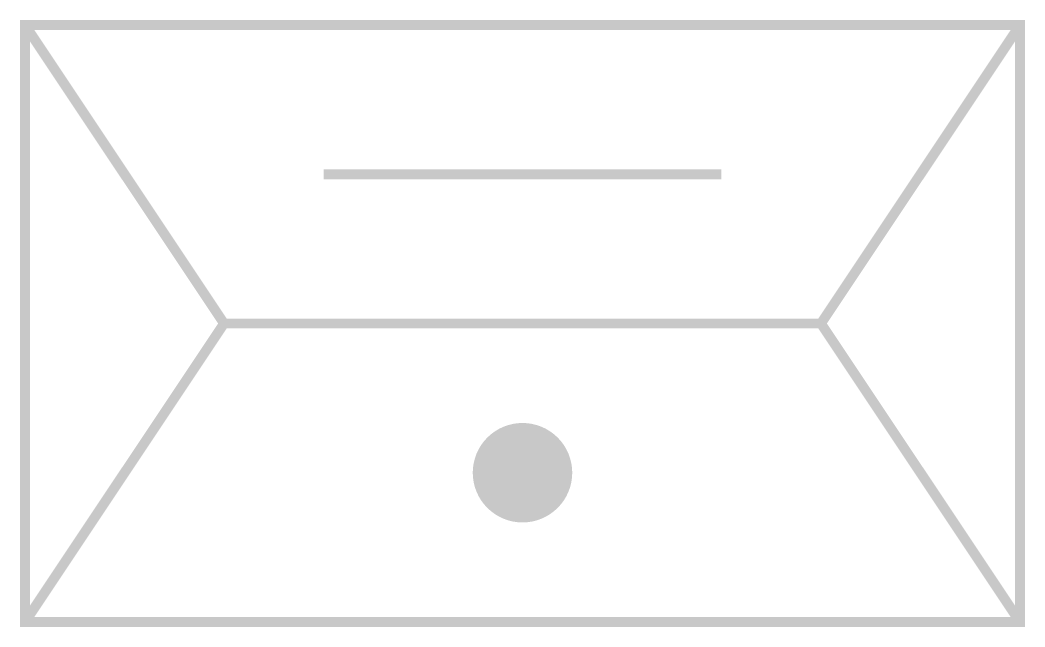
# Model space of a CAD drawing. Header units: inches. Extents: x -5.1 to 5.1, y -6 to 0.1.
import ezdxf

# ---------------------------------------------------------------- set-up
doc = ezdxf.new("R2010")
doc.units = ezdxf.units.IN
doc.header["$MEASUREMENT"] = 0

msp = doc.modelspace()

# ---------------------------------------------------------------- linework, layer by layer
at = {"color": 7, "const_width": 0.1}
msp.add_lwpolyline([(-5, -6), (5, -6), (5, 0), (-5, 0)], close=True, dxfattribs=at)
for points in [[(-5, -6), (-3, -3), (-5, 0)], [(5, -6), (3, -3), (5, 0)], [(-2, -1.5), (2, -1.5)], [(-3, -3), (3, -3)]]:
    msp.add_lwpolyline(points, dxfattribs=at)
at = {"const_width": 0.5}
msp.add_lwpolyline([(-0.25, -4.5, 1), (0.25, -4.5, 1)], format="xyb", close=True, dxfattribs=at)

doc.saveas('drawing.dxf')
